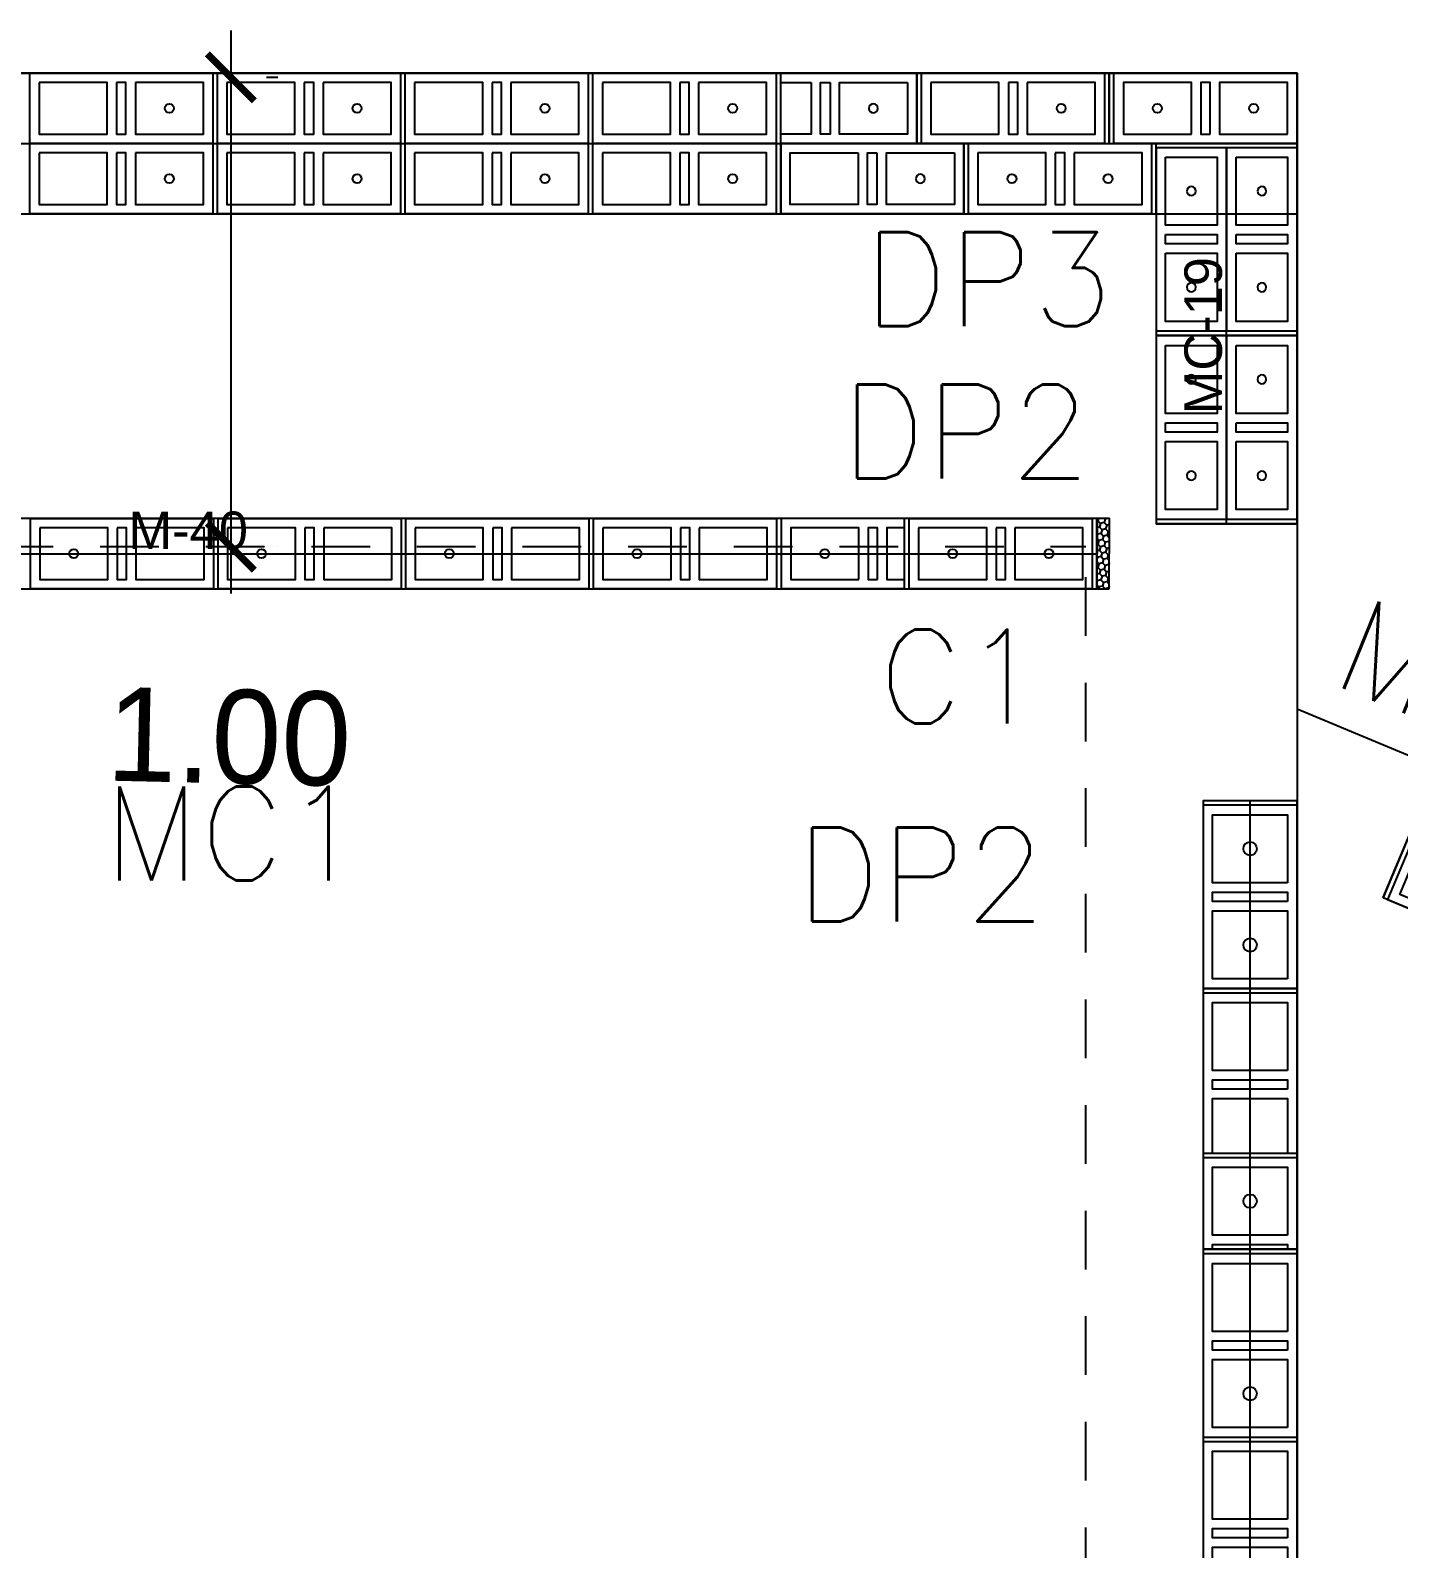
# Model space of a CAD drawing. Header units: metres. Extents: x -33.7 to 12.8, y -17.6 to 9.1.
# Drawn here: x -0.81 to 2.105, y 5.691 to 8.926 of the extents above; entities that cross this region are included whole.
import ezdxf
from ezdxf.enums import TextEntityAlignment as Align
from ezdxf.xclip import XClip

# ---------------------------------------------------------------- set-up
doc = ezdxf.new("R2010")
doc.units = ezdxf.units.M
doc.header["$XCLIPFRAME"] = 2
doc.linetypes.add('HIDDEN', pattern=[0.375, 0.25, -0.125])
for name, color, linetype in [('00', 8, 'Continuous'), ('CUANT-MURO CONTENCION-MURO MC1 BLOCK 0.30', 1, 'Continuous'), ('CUANT-MUROS-BLOCK 0.15 NO CARGA', 3, 'Continuous'), ('CUANT-MUROS-BLOCK 0.20 CARGA', 4, 'Continuous'), ('S-cotas 001', 1, 'Continuous')]:
    doc.layers.add(name, color=color, linetype=linetype)
doc.styles.add('ROMANS', font='romans')
doc.styles.add('ROTULOS', font='GOTHIC.TTF')
doc.styles.get("Standard").update_dxf_attribs({"font": 'arial.ttf'})
doc.dimstyles.new('DIM_100_2', dxfattribs={"dimtxt": 0.2, "dimasz": 0.1, "dimexe": 0.1, "dimexo": 0.1, "dimgap": 0.15, "dimtad": 1, "dimtxsty": 'ROTULOS', "dimblk": 'ARCHTICK', "dimcen": 0.1, "dimdle": 0.1, "dimclrd": 256, "dimclre": 256, "dimclrt": 1, "dimaunit": 1, "dimadec": 3, "dimazin": 3, "dimtfac": 1, "dimtix": 1, "dimtmove": 2, "dimatfit": 0, "dimldrblk": 'FLECHA', "dimfxl": 0.25, "dimtvp": 1, "dimlwd": -1, "dimlwe": -1})

# ---------------------------------------------------------------- blocks, each defined once
blk = doc.blocks.new('*U256')
for points in [[(-0.075, 0.4), (0.075, 0.4), (0.075, 0.01), (-0.075, 0.01)], [(0.055, 0.38), (-0.055, 0.38), (-0.055, 0.235), (0.055, 0.235)], [(0.055, 0.215), (-0.055, 0.215), (-0.055, 0.195), (0.055, 0.195)], [(0.055, 0.175), (-0.055, 0.175), (-0.055, 0.03), (0.055, 0.03)]]:
    blk.add_lwpolyline(points, close=True)
at = {"color": 251}
blk.add_lwpolyline([(-0.075, 0), (0.075, 0)], dxfattribs=at)
at = {"color": 3}
blk.add_circle((0, 0.1025), 0.00953, dxfattribs=at)
blk = doc.blocks.new('*U257')
for points in [[(-0.075, 0.4), (0.075, 0.4), (0.075, 0.01), (-0.075, 0.01)], [(0.055, 0.38), (-0.055, 0.38), (-0.055, 0.235), (0.055, 0.235)], [(0.055, 0.215), (-0.055, 0.215), (-0.055, 0.195), (0.055, 0.195)], [(0.055, 0.175), (-0.055, 0.175), (-0.055, 0.03), (0.055, 0.03)]]:
    blk.add_lwpolyline(points, close=True)
at = {"color": 251}
blk.add_lwpolyline([(-0.075, 0), (0.075, 0)], dxfattribs=at)
at = {"color": 3}
blk.add_circle((0, 0.1025), 0.00953, dxfattribs=at)
blk = doc.blocks.new('*U258')
for points in [[(-0.075, 0.4), (0.075, 0.4), (0.075, 0.01), (-0.075, 0.01)], [(0.055, 0.38), (-0.055, 0.38), (-0.055, 0.235), (0.055, 0.235)], [(0.055, 0.215), (-0.055, 0.215), (-0.055, 0.195), (0.055, 0.195)], [(0.055, 0.175), (-0.055, 0.175), (-0.055, 0.03), (0.055, 0.03)]]:
    blk.add_lwpolyline(points, close=True)
at = {"color": 251}
blk.add_lwpolyline([(-0.075, 0), (0.075, 0)], dxfattribs=at)
at = {"color": 3}
blk.add_circle((0, 0.1025), 0.00953, dxfattribs=at)
blk = doc.blocks.new('*U259')
for points in [[(-0.075, 0.4), (0.075, 0.4), (0.075, 0.01), (-0.075, 0.01)], [(0.055, 0.38), (-0.055, 0.38), (-0.055, 0.235), (0.055, 0.235)], [(0.055, 0.215), (-0.055, 0.215), (-0.055, 0.195), (0.055, 0.195)], [(0.055, 0.175), (-0.055, 0.175), (-0.055, 0.03), (0.055, 0.03)]]:
    blk.add_lwpolyline(points, close=True)
at = {"color": 251}
blk.add_lwpolyline([(-0.075, 0), (0.075, 0)], dxfattribs=at)
at = {"color": 3}
blk.add_circle((0, 0.1025), 0.00953, dxfattribs=at)
blk = doc.blocks.new('*U260')
for points in [[(-0.075, 0.4), (0.075, 0.4), (0.075, 0.01), (-0.075, 0.01)], [(0.055, 0.38), (-0.055, 0.38), (-0.055, 0.235), (0.055, 0.235)], [(0.055, 0.215), (-0.055, 0.215), (-0.055, 0.195), (0.055, 0.195)], [(0.055, 0.175), (-0.055, 0.175), (-0.055, 0.03), (0.055, 0.03)]]:
    blk.add_lwpolyline(points, close=True)
at = {"color": 251}
blk.add_lwpolyline([(-0.075, 0), (0.075, 0)], dxfattribs=at)
at = {"color": 3}
blk.add_circle((0, 0.1025), 0.00953, dxfattribs=at)
blk = doc.blocks.new('*U261')
for points in [[(-0.075, 0.4), (0.075, 0.4), (0.075, 0.01), (-0.075, 0.01)], [(0.055, 0.38), (-0.055, 0.38), (-0.055, 0.235), (0.055, 0.235)], [(0.055, 0.215), (-0.055, 0.215), (-0.055, 0.195), (0.055, 0.195)], [(0.055, 0.175), (-0.055, 0.175), (-0.055, 0.03), (0.055, 0.03)]]:
    blk.add_lwpolyline(points, close=True)
at = {"color": 251}
blk.add_lwpolyline([(-0.075, 0), (0.075, 0)], dxfattribs=at)
at = {"color": 3}
blk.add_circle((0, 0.1025), 0.00953, dxfattribs=at)
blk = doc.blocks.new('*U262')
for points in [[(-0.075, 0.4), (0.075, 0.4), (0.075, 0.01), (-0.075, 0.01)], [(0.055, 0.38), (-0.055, 0.38), (-0.055, 0.235), (0.055, 0.235)], [(0.055, 0.215), (-0.055, 0.215), (-0.055, 0.195), (0.055, 0.195)], [(0.055, 0.175), (-0.055, 0.175), (-0.055, 0.03), (0.055, 0.03)]]:
    blk.add_lwpolyline(points, close=True)
at = {"color": 251}
blk.add_lwpolyline([(-0.075, 0), (0.075, 0)], dxfattribs=at)
at = {"color": 3}
blk.add_circle((0, 0.1025), 0.00953, dxfattribs=at)
blk = doc.blocks.new('*U263')
for points in [[(-0.075, 0.4), (0.075, 0.4), (0.075, 0.01), (-0.075, 0.01)], [(0.055, 0.38), (-0.055, 0.38), (-0.055, 0.235), (0.055, 0.235)], [(0.055, 0.215), (-0.055, 0.215), (-0.055, 0.195), (0.055, 0.195)], [(0.055, 0.175), (-0.055, 0.175), (-0.055, 0.03), (0.055, 0.03)]]:
    blk.add_lwpolyline(points, close=True)
at = {"color": 251}
blk.add_lwpolyline([(-0.075, 0), (0.075, 0)], dxfattribs=at)
at = {"color": 3}
blk.add_circle((0, 0.1025), 0.00953, dxfattribs=at)
blk = doc.blocks.new('*U264')
for points in [[(-0.075, 0.4), (0.075, 0.4), (0.075, 0.01), (-0.075, 0.01)], [(0.055, 0.38), (-0.055, 0.38), (-0.055, 0.235), (0.055, 0.235)], [(0.055, 0.215), (-0.055, 0.215), (-0.055, 0.195), (0.055, 0.195)], [(0.055, 0.175), (-0.055, 0.175), (-0.055, 0.03), (0.055, 0.03)]]:
    blk.add_lwpolyline(points, close=True)
at = {"color": 251}
blk.add_lwpolyline([(-0.075, 0), (0.075, 0)], dxfattribs=at)
at = {"color": 3}
blk.add_circle((0, 0.1025), 0.00953, dxfattribs=at)
blk = doc.blocks.new('*U265')
for points in [[(-0.075, 0.4), (0.075, 0.4), (0.075, 0.01), (-0.075, 0.01)], [(0.055, 0.38), (-0.055, 0.38), (-0.055, 0.235), (0.055, 0.235)], [(0.055, 0.215), (-0.055, 0.215), (-0.055, 0.195), (0.055, 0.195)], [(0.055, 0.175), (-0.055, 0.175), (-0.055, 0.03), (0.055, 0.03)]]:
    blk.add_lwpolyline(points, close=True)
at = {"color": 251}
blk.add_lwpolyline([(-0.075, 0), (0.075, 0)], dxfattribs=at)
at = {"color": 3}
for centre in [(0, 0.3075), (0, 0.1025)]:
    blk.add_circle(centre, 0.00953, dxfattribs=at)
blk = doc.blocks.new('*U266')
for points in [[(-0.075, 0.4), (0.075, 0.4), (0.075, 0.01), (-0.075, 0.01)], [(0.055, 0.38), (-0.055, 0.38), (-0.055, 0.235), (0.055, 0.235)], [(0.055, 0.215), (-0.055, 0.215), (-0.055, 0.195), (0.055, 0.195)], [(0.055, 0.175), (-0.055, 0.175), (-0.055, 0.03), (0.055, 0.03)]]:
    blk.add_lwpolyline(points, close=True)
at = {"color": 251}
blk.add_lwpolyline([(-0.075, 0), (0.075, 0)], dxfattribs=at)
at = {"color": 3}
for centre in [(0, 0.3075), (0, 0.1025)]:
    blk.add_circle(centre, 0.00953, dxfattribs=at)
blk = doc.blocks.new('*U155')
for points in [[(-0.075, 0.4), (0.075, 0.4), (0.075, 0.01), (-0.075, 0.01)], [(0.055, 0.38), (-0.055, 0.38), (-0.055, 0.235), (0.055, 0.235)], [(0.055, 0.215), (-0.055, 0.215), (-0.055, 0.195), (0.055, 0.195)], [(0.055, 0.175), (-0.055, 0.175), (-0.055, 0.03), (0.055, 0.03)]]:
    blk.add_lwpolyline(points, close=True)
at = {"color": 3}
blk.add_circle((0, 0.3075), 0.00953, dxfattribs=at)
blk = doc.blocks.new('*U267')
for points in [[(-0.075, 0.4), (0.075, 0.4), (0.075, 0.01), (-0.075, 0.01)], [(0.055, 0.38), (-0.055, 0.38), (-0.055, 0.235), (0.055, 0.235)], [(0.055, 0.215), (-0.055, 0.215), (-0.055, 0.195), (0.055, 0.195)], [(0.055, 0.175), (-0.055, 0.175), (-0.055, 0.03), (0.055, 0.03)]]:
    blk.add_lwpolyline(points, close=True)
at = {"color": 251}
blk.add_lwpolyline([(-0.075, 0), (0.075, 0)], dxfattribs=at)
at = {"color": 3}
for centre in [(0, 0.3075), (0, 0.1025)]:
    blk.add_circle(centre, 0.00953, dxfattribs=at)
blk = doc.blocks.new('*U268')
for points in [[(-0.075, 0.4), (0.075, 0.4), (0.075, 0.01), (-0.075, 0.01)], [(0.055, 0.38), (-0.055, 0.38), (-0.055, 0.235), (0.055, 0.235)], [(0.055, 0.215), (-0.055, 0.215), (-0.055, 0.195), (0.055, 0.195)], [(0.055, 0.175), (-0.055, 0.175), (-0.055, 0.03), (0.055, 0.03)]]:
    blk.add_lwpolyline(points, close=True)
at = {"color": 251}
blk.add_lwpolyline([(-0.075, 0), (0.075, 0)], dxfattribs=at)
at = {"color": 3}
for centre in [(0, 0.3075), (0, 0.1025)]:
    blk.add_circle(centre, 0.00953, dxfattribs=at)
blk = doc.blocks.new('*U342')
for points in [[(-0.075, 0.4), (0.075, 0.4), (0.075, 0.01), (-0.075, 0.01)], [(0.055, 0.38), (-0.055, 0.38), (-0.055, 0.235), (0.055, 0.235)], [(0.055, 0.215), (-0.055, 0.215), (-0.055, 0.195), (0.055, 0.195)], [(0.055, 0.175), (-0.055, 0.175), (-0.055, 0.03), (0.055, 0.03)]]:
    blk.add_lwpolyline(points, close=True)
at = {"color": 251}
blk.add_lwpolyline([(-0.075, 0), (0.075, 0)], dxfattribs=at)
at = {"color": 3}
blk.add_circle((0, 0.3075), 0.00953, dxfattribs=at)
blk = doc.blocks.new('*U343')
for points in [[(-0.075, 0.4), (0.075, 0.4), (0.075, 0.01), (-0.075, 0.01)], [(0.055, 0.38), (-0.055, 0.38), (-0.055, 0.235), (0.055, 0.235)], [(0.055, 0.215), (-0.055, 0.215), (-0.055, 0.195), (0.055, 0.195)], [(0.055, 0.175), (-0.055, 0.175), (-0.055, 0.03), (0.055, 0.03)]]:
    blk.add_lwpolyline(points, close=True)
at = {"color": 251}
blk.add_lwpolyline([(-0.075, 0), (0.075, 0)], dxfattribs=at)
at = {"color": 3}
blk.add_circle((0, 0.3075), 0.00953, dxfattribs=at)
blk = doc.blocks.new('*U344')
for points in [[(-0.075, 0.4), (0.075, 0.4), (0.075, 0.01), (-0.075, 0.01)], [(0.055, 0.38), (-0.055, 0.38), (-0.055, 0.235), (0.055, 0.235)], [(0.055, 0.215), (-0.055, 0.215), (-0.055, 0.195), (0.055, 0.195)], [(0.055, 0.175), (-0.055, 0.175), (-0.055, 0.03), (0.055, 0.03)]]:
    blk.add_lwpolyline(points, close=True)
at = {"color": 251}
blk.add_lwpolyline([(-0.075, 0), (0.075, 0)], dxfattribs=at)
at = {"color": 3}
blk.add_circle((0, 0.3075), 0.00953, dxfattribs=at)
blk = doc.blocks.new('*U345')
for points in [[(-0.075, 0.4), (0.075, 0.4), (0.075, 0.01), (-0.075, 0.01)], [(0.055, 0.38), (-0.055, 0.38), (-0.055, 0.235), (0.055, 0.235)], [(0.055, 0.215), (-0.055, 0.215), (-0.055, 0.195), (0.055, 0.195)], [(0.055, 0.175), (-0.055, 0.175), (-0.055, 0.03), (0.055, 0.03)]]:
    blk.add_lwpolyline(points, close=True)
at = {"color": 251}
blk.add_lwpolyline([(-0.075, 0), (0.075, 0)], dxfattribs=at)
at = {"color": 3}
blk.add_circle((0, 0.3075), 0.00953, dxfattribs=at)
blk = doc.blocks.new('*U346')
for points in [[(-0.075, 0.4), (0.075, 0.4), (0.075, 0.01), (-0.075, 0.01)], [(0.055, 0.38), (-0.055, 0.38), (-0.055, 0.235), (0.055, 0.235)], [(0.055, 0.215), (-0.055, 0.215), (-0.055, 0.195), (0.055, 0.195)], [(0.055, 0.175), (-0.055, 0.175), (-0.055, 0.03), (0.055, 0.03)]]:
    blk.add_lwpolyline(points, close=True)
at = {"color": 251}
blk.add_lwpolyline([(-0.075, 0), (0.075, 0)], dxfattribs=at)
at = {"color": 3}
for centre in [(0, 0.3075), (0, 0.1025)]:
    blk.add_circle(centre, 0.00953, dxfattribs=at)
blk = doc.blocks.new('*U347')
for points in [[(-0.075, 0.4), (0.075, 0.4), (0.075, 0.01), (-0.075, 0.01)], [(0.055, 0.38), (-0.055, 0.38), (-0.055, 0.235), (0.055, 0.235)], [(0.055, 0.215), (-0.055, 0.215), (-0.055, 0.195), (0.055, 0.195)], [(0.055, 0.175), (-0.055, 0.175), (-0.055, 0.03), (0.055, 0.03)]]:
    blk.add_lwpolyline(points, close=True)
at = {"color": 251}
blk.add_lwpolyline([(-0.075, 0), (0.075, 0)], dxfattribs=at)
at = {"color": 3}
blk.add_circle((0, 0.1025), 0.00953, dxfattribs=at)
blk = doc.blocks.new('_ArchTick')
at = {"color": 0, "linetype": 'ByBlock', "lineweight": -2, "const_width": 0.15}
blk.add_lwpolyline([(-0.5, -0.5), (0.5, 0.5)], dxfattribs=at)
blk = doc.blocks.new('*D416')
at = {"layer": 'Defpoints', "color": 0, "transparency": 16777216}
for p in [(-0.4066, 8.8264), (-0.3826, 7.8264), (-0.3826, 7.8264)]:
    blk.add_point(p, dxfattribs=at)
at = {"layer": 'S-cotas 001', "transparency": 16777216}
for p, q in [((-0.3826, 8.9264), (-0.3826, 7.7264)), ((-0.3066, 8.8264), (-0.2826, 8.8264)), ((-0.2826, 7.8264), (-0.2826, 7.8264))]:
    blk.add_line(p, q, dxfattribs=at)
at = {"layer": 'S-cotas 001', "linetype": 'ByBlock', "transparency": 16777216, "xscale": 0.1, "yscale": 0.1, "zscale": 0.1}
for p, rotation in [((-0.3826, 8.8264), 90), ((-0.3826, 7.8264), 270)]:
    blk.add_blockref('_ArchTick', p, dxfattribs=dict(at, rotation=rotation))
at = {"layer": 'S-cotas 001', "color": 1, "transparency": 16777216, "insert": (-0.3865, 7.4206), "char_height": 0.2, "attachment_point": 5, "rotation": 358.7095, "style": 'ROTULOS'}
blk.add_mtext('\\A1;1.00', dxfattribs=at)
blk = doc.blocks.new('FLECHA')
h = blk.add_hatch(color=256)
edge = h.paths.add_edge_path()
edge.add_line((-0.76, -0.716), (-0.346, 0))
edge.add_line((-0.346, 0), (-0.76, 0.716))
edge.add_arc((-0.63, 0.791), 0.15, 30, 210, ccw=False)
edge.add_line((-0.5, 0.866), (0, 0))
edge.add_line((0, 0), (-0.5, -0.866))
edge.add_arc((-0.63, -0.791), 0.15, 150, 330, ccw=False)
blk.add_line((-0.346, 0), (-1.83, 0))
blk.add_lwpolyline([(-0.76, -0.716), (-0.346, 0), (-0.76, 0.716, -1), (-0.5, 0.866), (0, 0), (-0.5, -0.866, -1)], format="xyb", close=True)
blk = doc.blocks.new('*U483')
at = {"color": 251}
blk.add_lwpolyline([(135.5512, -9.5275), (135.7512, -9.5275)], dxfattribs=at)
for points in [[(135.5512, -9.9275), (135.7512, -9.9275), (135.7512, -9.5375), (135.5512, -9.5375)], [(135.7312, -9.7025), (135.5712, -9.7025), (135.5712, -9.5575), (135.7312, -9.5575)], [(135.7312, -9.7425), (135.5712, -9.7425), (135.5712, -9.7225), (135.7312, -9.7225)], [(135.7312, -9.9075), (135.5712, -9.9075), (135.5712, -9.7625), (135.7312, -9.7625)]]:
    blk.add_lwpolyline(points, close=True)
blk = doc.blocks.new('*U484')
at = {"color": 251}
blk.add_lwpolyline([(135.5512, -9.5275), (135.7512, -9.5275)], dxfattribs=at)
for points in [[(135.5512, -9.9275), (135.7512, -9.9275), (135.7512, -9.5375), (135.5512, -9.5375)], [(135.7312, -9.7025), (135.5712, -9.7025), (135.5712, -9.5575), (135.7312, -9.5575)], [(135.7312, -9.7425), (135.5712, -9.7425), (135.5712, -9.7225), (135.7312, -9.7225)], [(135.7312, -9.9075), (135.5712, -9.9075), (135.5712, -9.7625), (135.7312, -9.7625)]]:
    blk.add_lwpolyline(points, close=True)
at = {"color": 3}
blk.add_circle((135.6512, -9.835), 0.0144, dxfattribs=at)
blk = doc.blocks.new('*U485')
blk.add_line((135.7512, -9.7325), (135.5512, -9.7325))
at = {"color": 251}
blk.add_lwpolyline([(135.5512, -9.5275), (135.7512, -9.5275)], dxfattribs=at)
for points in [[(135.7512, -9.7325), (135.7512, -9.5375), (135.5512, -9.5375), (135.5512, -9.7325)], [(135.5712, -9.7325), (135.5712, -9.7225), (135.7312, -9.7225), (135.7312, -9.7325)]]:
    blk.add_lwpolyline(points)
blk.add_lwpolyline([(135.7312, -9.7025), (135.5712, -9.7025), (135.5712, -9.5575), (135.7312, -9.5575)], close=True)
at = {"color": 3}
blk.add_circle((135.6512, -9.63), 0.0144, dxfattribs=at)
blk = doc.blocks.new('*U486')
at = {"color": 251}
blk.add_lwpolyline([(135.5512, -9.5275), (135.7512, -9.5275)], dxfattribs=at)
for points in [[(135.5512, -9.9275), (135.7512, -9.9275), (135.7512, -9.5375), (135.5512, -9.5375)], [(135.7312, -9.7025), (135.5712, -9.7025), (135.5712, -9.5575), (135.7312, -9.5575)], [(135.7312, -9.7425), (135.5712, -9.7425), (135.5712, -9.7225), (135.7312, -9.7225)], [(135.7312, -9.9075), (135.5712, -9.9075), (135.5712, -9.7625), (135.7312, -9.7625)]]:
    blk.add_lwpolyline(points, close=True)
at = {"color": 3}
for centre in [(135.6512, -9.63), (135.6512, -9.835)]:
    blk.add_circle(centre, 0.0144, dxfattribs=at)
blk = doc.blocks.new('*U487')
at = {"color": 251}
blk.add_lwpolyline([(135.5512, -9.5275), (135.7512, -9.5275)], dxfattribs=at)
for points in [[(135.5512, -9.9275), (135.7512, -9.9275), (135.7512, -9.5375), (135.5512, -9.5375)], [(135.7312, -9.7025), (135.5712, -9.7025), (135.5712, -9.5575), (135.7312, -9.5575)], [(135.7312, -9.7425), (135.5712, -9.7425), (135.5712, -9.7225), (135.7312, -9.7225)], [(135.7312, -9.9075), (135.5712, -9.9075), (135.5712, -9.7625), (135.7312, -9.7625)]]:
    blk.add_lwpolyline(points, close=True)
blk = doc.blocks.new('*U513')
for points in [[(-0.075, 0.4), (0.075, 0.4), (0.075, 0.01), (-0.075, 0.01)], [(0.055, 0.38), (-0.055, 0.38), (-0.055, 0.235), (0.055, 0.235)], [(0.055, 0.215), (-0.055, 0.215), (-0.055, 0.195), (0.055, 0.195)], [(0.055, 0.175), (-0.055, 0.175), (-0.055, 0.03), (0.055, 0.03)]]:
    blk.add_lwpolyline(points, close=True)
at = {"color": 251}
blk.add_lwpolyline([(-0.075, 0), (0.075, 0)], dxfattribs=at)
at = {"color": 3}
for centre in [(0, 0.3075), (0, 0.1025)]:
    blk.add_circle(centre, 0.00953, dxfattribs=at)
blk = doc.blocks.new('*U514')
for points in [[(-0.075, 0.4), (0.075, 0.4), (0.075, 0.01), (-0.075, 0.01)], [(0.055, 0.38), (-0.055, 0.38), (-0.055, 0.235), (0.055, 0.235)], [(0.055, 0.215), (-0.055, 0.215), (-0.055, 0.195), (0.055, 0.195)], [(0.055, 0.175), (-0.055, 0.175), (-0.055, 0.03), (0.055, 0.03)]]:
    blk.add_lwpolyline(points, close=True)
at = {"color": 251}
blk.add_lwpolyline([(-0.075, 0), (0.075, 0)], dxfattribs=at)
at = {"color": 3}
for centre in [(0, 0.3075), (0, 0.1025)]:
    blk.add_circle(centre, 0.00953, dxfattribs=at)
blk = doc.blocks.new('*U506')
for points in [[(-0.075, 0.4), (0.075, 0.4), (0.075, 0.01), (-0.075, 0.01)], [(0.055, 0.38), (-0.055, 0.38), (-0.055, 0.235), (0.055, 0.235)], [(0.055, 0.215), (-0.055, 0.215), (-0.055, 0.195), (0.055, 0.195)], [(0.055, 0.175), (-0.055, 0.175), (-0.055, 0.03), (0.055, 0.03)]]:
    blk.add_lwpolyline(points, close=True)
at = {"color": 251}
blk.add_lwpolyline([(-0.075, 0), (0.075, 0)], dxfattribs=at)
at = {"color": 3}
for centre in [(0, 0.3075), (0, 0.1025)]:
    blk.add_circle(centre, 0.00953, dxfattribs=at)
blk = doc.blocks.new('MURO_MC-03')
at = {"color": 0, "linetype": 'CONTINUOUS'}
blk.add_line((0, 0), (13.5, 0), dxfattribs=at)
at = {"color": 0}
blk.add_lwpolyline([(0, -0.15), (13.5, -0.15), (13.5, 0.15), (0, 0.15)], close=True, dxfattribs=at)
at = {"color": 0, "flags": 1}
for tag in ['ESPESOR', 'ALTURA', 'VANO', 'EJE_L', 'TIPO', 'ETQ']:
    blk.add_attdef(tag, text='', height=0.08, dxfattribs=at).set_placement((6.75, 0.05), align=Align.MIDDLE_CENTER)
at = {"color": 0}
blk.add_attdef('ID', text='', height=0.08, dxfattribs=at).set_placement((6.75, 0.05), align=Align.MIDDLE_CENTER)
blk = doc.blocks.new('MURO_MC-08')
at = {"color": 0}
blk.add_lwpolyline([(0, -0.15), (3.4624, -0.15), (3.4624, 0.15), (0, 0.15)], close=True, dxfattribs=at)
at = {"color": 0, "flags": 1}
for tag in ['ESPESOR', 'ALTURA', 'VANO', 'EJE_L', 'TIPO', 'ETQ']:
    blk.add_attdef(tag, text='', height=0.08, dxfattribs=at).set_placement((1.7312, 0.05), align=Align.MIDDLE_CENTER)
at = {"color": 0}
blk.add_attdef('ID', text='', height=0.08, dxfattribs=at).set_placement((1.7312, 0.05), align=Align.MIDDLE_CENTER)
blk = doc.blocks.new('MURO_MC-19')
at = {"color": 0, "linetype": 'CONTINUOUS'}
blk.add_line((0, 0), (0.8012, 0), dxfattribs=at)
at = {"color": 0}
blk.add_lwpolyline([(0, -0.15), (0.8012, -0.15), (0.8012, 0.15), (0, 0.15)], close=True, dxfattribs=at)
at = {"color": 0, "flags": 1}
for tag in ['ESPESOR', 'ALTURA', 'VANO', 'EJE_L', 'TIPO', 'ETQ']:
    blk.add_attdef(tag, text='', height=0.08, dxfattribs=at).set_placement((0.4006, 0.05), align=Align.MIDDLE_CENTER)
at = {"color": 0}
blk.add_attdef('ID', text='', height=0.08, dxfattribs=at).set_placement((0.4006, 0.05), align=Align.MIDDLE_CENTER)
blk = doc.blocks.new('MURO_M-40')
at = {"color": 0, "linetype": 'CONTINUOUS'}
blk.add_line((0, 0), (3.8725, 0), dxfattribs=at)
at = {"color": 0}
blk.add_lwpolyline([(0, -0.075), (3.8725, -0.075), (3.8725, 0.075), (0, 0.075)], close=True, dxfattribs=at)
at = {"color": 0, "flags": 1}
for tag in ['ESPESOR', 'ALTURA', 'VANO', 'EJE_L', 'TIPO', 'ETQ']:
    blk.add_attdef(tag, text='', height=0.08, dxfattribs=at).set_placement((1.9363, 0.05), align=Align.MIDDLE_CENTER)
at = {"color": 0}
blk.add_attdef('ID', text='', height=0.08, dxfattribs=at).set_placement((1.9363, 0.05), align=Align.MIDDLE_CENTER)
blk = doc.blocks.new('MURO_M-54')
at = {"color": 0, "linetype": 'CONTINUOUS'}
blk.add_line((0, 0), (5.756, 0), dxfattribs=at)
at = {"color": 0}
blk.add_lwpolyline([(0, -0.1), (5.756, -0.1), (5.756, 0.1), (0, 0.1)], close=True, dxfattribs=at)
at = {"color": 0, "flags": 1}
for tag in ['ESPESOR', 'ALTURA', 'VANO', 'EJE_L', 'TIPO', 'ETQ']:
    blk.add_attdef(tag, text='', height=0.08, dxfattribs=at).set_placement((2.878, 0.05), align=Align.MIDDLE_CENTER)
at = {"color": 0}
blk.add_attdef('ID', text='', height=0.08, dxfattribs=at).set_placement((2.878, 0.05), align=Align.MIDDLE_CENTER)

msp = doc.modelspace()

# ---------------------------------------------------------------- hatches: boundary and pattern name
at = {"layer": '00'}
h = msp.add_hatch(dxfattribs=at)
h.set_pattern_fill('HONEY', color=256, scale=0.0025, angle=193.8615)
h.set_pattern_definition([(193.86149112, (2292.7571426, 3986.838941), (-0.009912652092, -0.009526334386), [0.0079375, -0.015875]), (313.86149112, (2292.7571426, 3986.838941), (0.013206373629, -0.003821441338), [0.0079375, -0.015875]), (253.86149112, (2292.7571426, 3986.838941), (0.003293721537, -0.013347775724), [-0.015875, 0.0079375])])
h.paths.add_polyline_path([(1.489, 7.7363), (1.4891, 7.8863), (1.463, 7.8863), (1.4628, 7.7363)])

# ---------------------------------------------------------------- linework, layer by layer
at = {"layer": '00', "linetype": 'HIDDEN', "ltscale": 0.5}
msp.add_line((-2.236, 7.8264), (1.439, 7.8264), dxfattribs=at)
at = {"layer": '00'}
for points in [[(-11.611, 8.8352), (1.889, 8.8352)], [(-2.011, 8.8352), (-2.011, 8.8352), (1.889, 8.8352), (1.889, 4.9352), (1.889, 4.9352)], [(1.889, 8.8352), (1.889, 7.8852)], [(5.3839, 6.0228), (1.889, 7.4803)]]:
    msp.add_lwpolyline(points, dxfattribs=at)
msp.add_lwpolyline([(1.489, 7.7363), (1.4891, 7.8863), (1.463, 7.8863), (1.4628, 7.7363)], close=True, dxfattribs=at)
at = {"layer": '00', "linetype": 'HIDDEN', "ltscale": 0.5}
msp.add_lwpolyline([(1.439, 4.9364), (1.439, 7.8364)], dxfattribs=at)

# ---------------------------------------------------------------- block references
at = {"layer": '00'}
for name, p, rotation in [('*U257', (-0.411, 8.7602), 90.00000000000017), ('*U259', (-0.011, 8.7602), 90.00000000000017), ('*U261', (0.389, 8.7602), 90.00000000000017), ('*U263', (0.789, 8.7602), 90.00000000000017), ('*U264', (1.489, 8.7602), 90.00000000000017), ('*U266', (1.489, 8.7602), 270.0000000000002), ('*U256', (-0.411, 8.6102), 90.00000000000017), ('*U258', (-0.011, 8.6102), 90.00000000000017), ('*U260', (0.389, 8.6102), 90.00000000000017), ('*U262', (0.789, 8.6102), 90.00000000000017), ('*U265', (1.589, 8.6102), 90.00000000000017), ('*U342', (-0.4097, 7.8113), 90.00000000000017), ('*U343', (-0.0097, 7.8113), 90.00000000000017), ('*U344', (0.3903, 7.8113), 90.00000000000017), ('*U345', (0.7903, 7.8113), 90.00000000000017), ('*U346', (1.4628, 7.8112), 90.00000000000017)]:
    msp.add_blockref(name, p, dxfattribs=dict(at, rotation=rotation))
ref = msp.add_blockref('*U155', (0.679, 8.7602), dxfattribs=dict(at, xscale=-1, rotation=269.9999999999999))
XClip(ref).set_block_clipping_path([(-0.0749999999, 0.1099998683), (0.0749999999, 0.4)])
ref = msp.add_blockref('*U155', (0.779, 8.6102), dxfattribs=dict(at, xscale=-1, rotation=269.9999999999999))
XClip(ref).set_block_clipping_path([(-0.0749999999, 0.0099998703), (0.0750000001, 0.4)])
at = {"layer": '00', "xscale": -1}
for name, p in [('*U268', (1.664, 8.2764)), ('*U514', (1.814, 8.2764)), ('*U267', (1.664, 7.8752)), ('*U513', (1.814, 7.8752))]:
    msp.add_blockref(name, p, dxfattribs=at)
at = {"layer": '00'}
ref = msp.add_blockref('*U347', (0.7803, 7.8113), dxfattribs=dict(at, rotation=270))
XClip(ref).set_block_clipping_path([(-0.074932768, 0), (0.0750000117, 0.272507626)])
for name, p in [('*U486', (-133.8622, 16.8127)), ('*U485', (-133.8622, 16.0617)), ('*U484', (-133.8622, 15.8567)), ('*U483', (-133.8622, 15.4567))]:
    msp.add_blockref(name, p, dxfattribs=at)
at = {"layer": '00', "xscale": -1, "rotation": 247.3612322821641}
msp.add_blockref('*U506', (2.1017, 7.1478), dxfattribs=at)
at = {"layer": '00'}
ref = msp.add_blockref('*U487', (-133.8622, 16.4127), dxfattribs=dict(at, rotation=360))
XClip(ref).set_block_clipping_path([(135.5512423138, -9.8785741577), (135.7512132544, -9.5275452363)])
at = {"layer": 'CUANT-MURO CONTENCION-MURO MC1 BLOCK 0.30'}
msp.add_blockref('MURO_MC-03', (-11.611, 8.6852), dxfattribs=at)
at = {"layer": 'CUANT-MURO CONTENCION-MURO MC1 BLOCK 0.30', "rotation": 90}
msp.add_blockref('MURO_MC-19', (1.739, 7.8752), dxfattribs=at).add_auto_attribs({'ID': 'MC-19'})
at = {"layer": 'CUANT-MURO CONTENCION-MURO MC1 BLOCK 0.30', "rotation": 157.36123228216408}
msp.add_blockref('MURO_MC-08', (5.3262, 5.8843), dxfattribs=at)
at = {"layer": 'CUANT-MUROS-BLOCK 0.15 NO CARGA'}
msp.add_blockref('MURO_M-40', (-2.4097, 7.8112), dxfattribs=at).add_auto_attribs({'ID': 'M-40'})
at = {"layer": 'CUANT-MUROS-BLOCK 0.20 CARGA', "rotation": 90}
msp.add_blockref('MURO_M-54', (1.789, 1.5291), dxfattribs=at)

# ---------------------------------------------------------------- texts
at = {"layer": '00', "style": 'ROMANS'}
for s, p in [('DP3', (1.4968, 8.2964)), ('DP2', (1.4493, 7.9716)), ('C1', (1.3488, 7.4497)), ('MC1', (-0.0971, 7.1151)), ('DP2', (1.3533, 7.0277))]:
    msp.add_text(s, height=0.2, dxfattribs=at).set_placement(p, align=Align.RIGHT)
msp.add_text('M21', height=0.2, rotation=337.8397, dxfattribs=at).set_placement((2.4649, 7.3295), align=Align.RIGHT)

# ---------------------------------------------------------------- dimensions: what is measured, and where the dimension line sits
at = {"layer": '00'}
dim = msp.add_linear_dim(base=(-0.3826, 7.8264), p1=(-0.4066, 8.8264), p2=(-0.3826, 7.8264), angle=90, dimstyle='DIM_100_2', dxfattribs=at)
dim.commit()
dim.dimension.update_dxf_attribs({"geometry": '*D416', "text_midpoint": (-0.3865, 7.4206), "dimtype": 160, "text_rotation": 358.7095})

doc.saveas('drawing.dxf')
